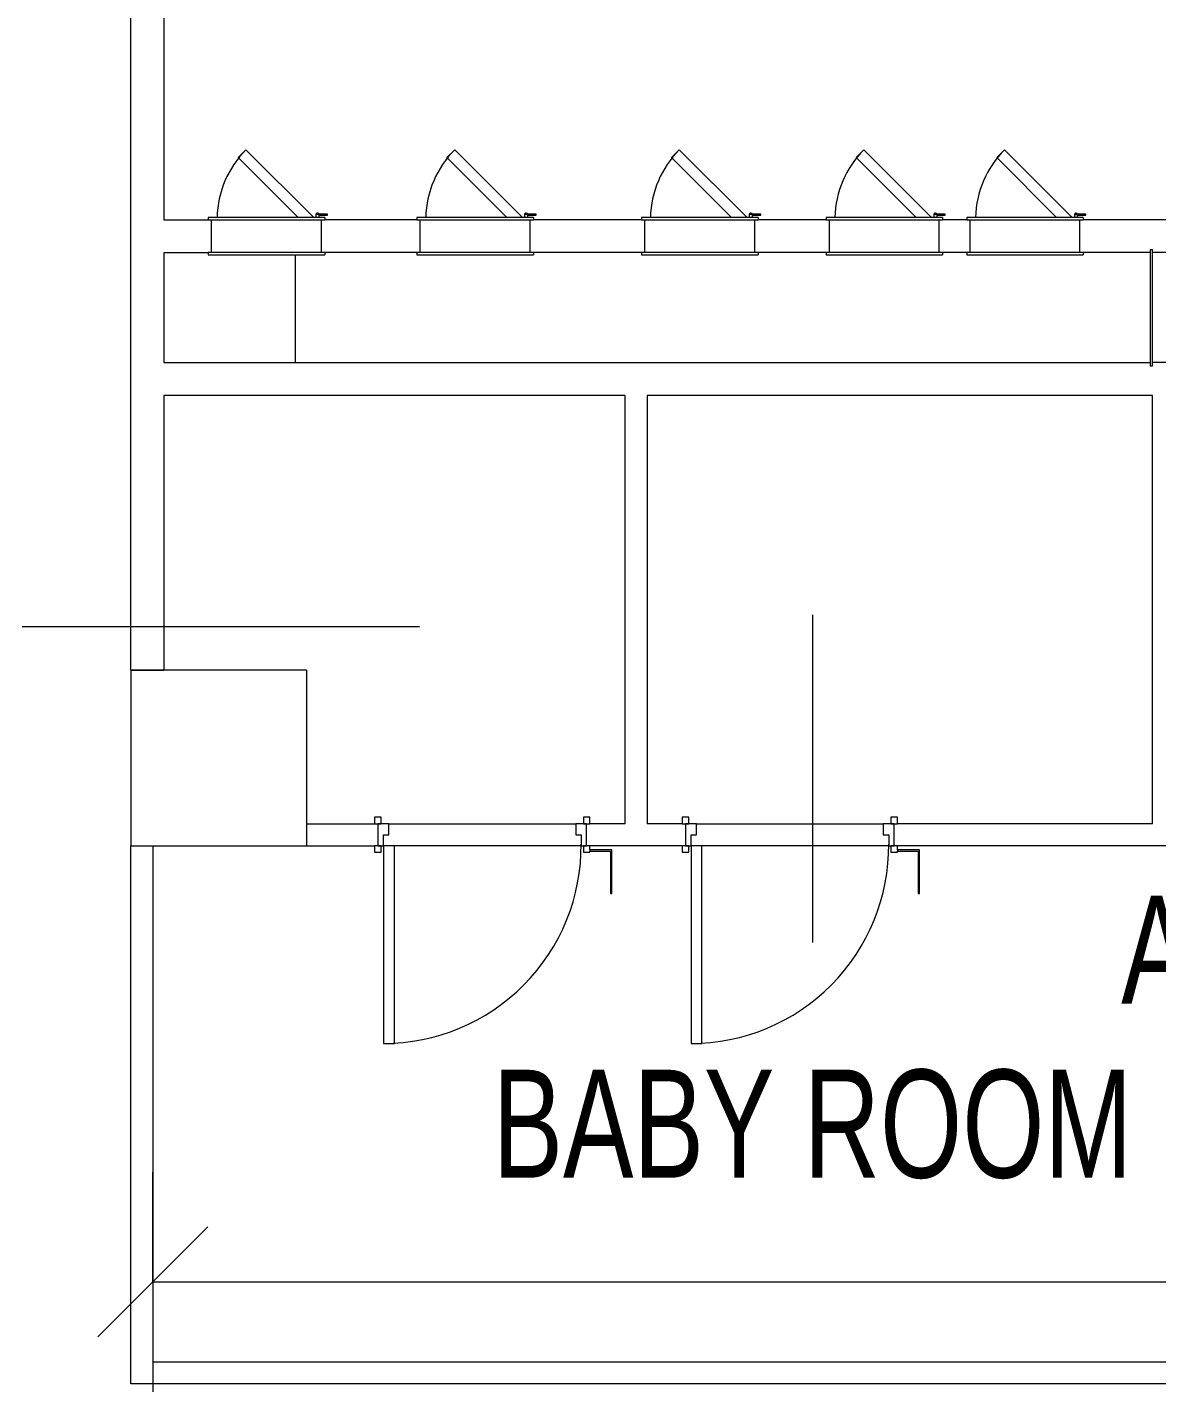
# Model space of a CAD drawing. Header units: millimetres. Extents: x 35540 to 832230, y -10956 to 416550.
# Drawn here: x 136416 to 141557, y 37122 to 43333 of the extents above; entities that cross this region are included whole.
import ezdxf

# ---------------------------------------------------------------- set-up
doc = ezdxf.new("R2010")
doc.units = ezdxf.units.MM
for name, color, linetype, lineweight in [('A-ANNO-DIMS', 211, 'Continuous', 5), ('A-ANNO-DIMS-500', 211, 'Continuous', 5), ('A-AREA-IDEN', 2, 'Continuous', 15), ('A-DOOR', 31, 'Continuous', 5), ('A-DOOR-FRAM', 31, 'Continuous', 15), ('A-FLOR', 192, 'Continuous', 5), ('A-GENM', 13, 'Continuous', 5), ('A-WALL', 113, 'Continuous', 5), ('S-COLS', 52, 'Continuous', 5)]:
    doc.layers.add(name, color=color, linetype=linetype, lineweight=lineweight)
doc.styles.add('Arial', font='arial.ttf', dxfattribs={"width": 0.7, "height": 737.649701})
doc.styles.add('Arial_1', font='arial.ttf', dxfattribs={"width": 0.7, "height": 491.766467})
doc.dimstyles.new('Linear_-_1_5mm_Arial', dxfattribs={"dimscale": 304.8, "dimtxt": 750, "dimasz": 1.64042, "dimexe": 1.64042, "dimexo": 0.0625, "dimgap": 0.82021, "dimtad": 1, "dimdec": 0, "dimzin": 0, "dimdsep": 46, "dimtxsty": 'Arial', "dimblk1": 'OBLIQUE', "dimblk2": 'OBLIQUE', "dimsah": 1, "dimcen": 0.09, "dimadec": 0, "dimazin": 0, "dimtfac": 1, "dimtdec": 4, "dimtix": 1, "dimtmove": 0, "dimatfit": 3, "dimfxl": 1.64042, "dimfxlon": 1, "dimtvp": 1, "dimtolj": 1, "dimtzin": 0, "dimarcsym": 2})

# ---------------------------------------------------------------- blocks, each defined once
blk = doc.blocks.new('DLN-Single Door__X01_ - _M02_ 900 x 2450 _WH_-16935539-1_F U_F_A_')
at = {"layer": 'A-DOOR'}
for p, q in [((-460, 80), (-490, 80)), ((-490, 80), (-490, 50)), ((-460, 50), (-460, 80)), ((490, 80), (460, 80)), ((460, 80), (460, 50)), ((490, 50), (490, 80)), ((-490, 50), (-460, 50)), ((460, 50), (490, 50)), ((-460, -50), (-490, -50)), ((-490, -50), (-490, -80)), ((-460, -80), (-460, -50)), ((-400, -50), (-450, -50)), ((-450, -50), (-450, -950)), ((-400, -950), (-400, -50)), ((490, -50), (460, -50)), ((460, -50), (460, -80)), ((490, -68), (490, -50)), ((-490, -80), (-460, -80)), ((460, -80), (490, -80)), ((490, -80), (490, -74)), ((-450, -950), (-400, -950))]:
    blk.add_line(p, q, dxfattribs=at)
blk.add_arc((-450, -50), 900, 270, 0.5, dxfattribs=at)
at = {"layer": 'A-DOOR-FRAM'}
for p, q in [((-425, 50), (-475, 50)), ((-475, 50), (-475, -50)), ((-450, -50), (-450, 0)), ((-450, 0), (-425, 0)), ((-425, 0), (-425, 50)), ((425, 50), (425, 0)), ((475, 50), (425, 50)), ((475, -50), (475, 50)), ((-475, -50), (-450, -50)), ((425, 0), (450, 0)), ((450, 0), (450, -50)), ((450, -50), (475, -50))]:
    blk.add_line(p, q, dxfattribs=at)
blk = doc.blocks.new('DLN-Access Panel__AP01_ - _AP04_ 450 x 650 _WH_-16056296-1_F U_F_A_')
at = {"layer": 'A-DOOR'}
for p, q in [((-265, 75), (-265, 85)), ((265, 85), (-265, 85)), ((-265, 75), (265, 75)), ((265, 75), (265, 85)), ((-240, -95), (-277.5, -95)), ((-277.5, -95), (-277.5, -100)), ((-277.5, -100), (-239.6, -100)), ((-265, -85), (-265, -75)), ((265, -75), (-265, -75)), ((-265, -85), (265, -85)), ((-240, -85), (-240, -97.5)), ((-225, -97.5), (-225, -85)), ((-215, -85), (93.2, -393.2)), ((128.6, -357.8), (-144.3, -85)), ((265, -85), (265, -75)), ((93.2, -393.2), (128.6, -357.8))]:
    blk.add_line(p, q, dxfattribs=at)
for centre, radius, start, end in [((-232.5, -97.5), 7.5, 180, 0), ((-232.5, -97.5), 7.5, 195, 0), ((-232.5, -97.5), 7.5, 199.47122, 360), ((-232.5, -97.5), 7.5, 199.47122, 360), ((-232.5, -97.5), 2, 180, 360), ((-232.5, -97.5), 2, 180, 360), ((-225, -75), 450, 315, 358.68242)]:
    blk.add_arc(centre, radius, start, end, dxfattribs=at)
at = {"layer": 'A-DOOR-FRAM', "lineweight": 5}
for p, q in [((-250, 75), (-250, -75)), ((250, 75), (250, -75))]:
    blk.add_line(p, q, dxfattribs=at)
blk = doc.blocks.new('DLN-Access Panel__AP01_ - _AP04a_ 450 x 650 _WH_-16057185-1_F U_F_A_')
at = {"layer": 'A-DOOR'}
for p, q in [((-215, 60), (93.2, 368.2)), ((128.6, 332.8), (-144.3, 60)), ((93.2, 368.2), (128.6, 332.8)), ((-239.6, 75), (-277.5, 75)), ((-277.5, 75), (-277.5, 70)), ((-277.5, 70), (-240, 70)), ((-240, 72.5), (-240, 60)), ((-225, 60), (-225, 72.5)), ((-265, 50), (-265, 60)), ((265, 60), (-265, 60)), ((-265, 50), (265, 50)), ((265, 50), (265, 60)), ((-265, -60), (-265, -50)), ((265, -50), (-265, -50)), ((-265, -60), (265, -60)), ((265, -60), (265, -50))]:
    blk.add_line(p, q, dxfattribs=at)
for centre, radius, start, end in [((-225, 50), 450, 1.31758, 45), ((-232.5, 72.5), 7.5, 360, 180), ((-232.5, 72.5), 7.5, 360, 165), ((-232.5, 72.5), 7.5, 360, 160.52878), ((-232.5, 72.5), 7.5, 360, 160.52878), ((-232.5, 72.5), 2, 0, 180), ((-232.5, 72.5), 2, 0, 180)]:
    blk.add_arc(centre, radius, start, end, dxfattribs=at)
at = {"layer": 'A-DOOR-FRAM', "lineweight": 5}
for p, q in [((-250, 50), (-250, -50)), ((250, 50), (250, -50))]:
    blk.add_line(p, q, dxfattribs=at)
blk = doc.blocks.new('DLN-Access Panel__AP01_ - _AP04_ 450 x 650 _WH_-V23-1_F U_F_A_')
at = {"layer": 'A-DOOR'}
for p, q in [((-265, 75), (-265, 85)), ((265, 85), (-265, 85)), ((-265, 75), (265, 75)), ((265, 75), (265, 85)), ((-240, -95), (-277.5, -95)), ((-277.5, -95), (-277.5, -100)), ((-277.5, -100), (-239.6, -100)), ((-265, -85), (-265, -75)), ((265, -75), (-265, -75)), ((-265, -85), (265, -85)), ((-240, -85), (-240, -97.5)), ((-225, -97.5), (-225, -85)), ((-215, -85), (93.2, -393.2)), ((128.6, -357.8), (-144.3, -85)), ((265, -85), (265, -75)), ((93.2, -393.2), (128.6, -357.8))]:
    blk.add_line(p, q, dxfattribs=at)
for centre, radius, start, end in [((-232.5, -97.5), 7.5, 180, 0), ((-232.5, -97.5), 7.5, 195, 0), ((-232.5, -97.5), 7.5, 199.47122, 360), ((-232.5, -97.5), 7.5, 199.47122, 360), ((-232.5, -97.5), 2, 180, 360), ((-232.5, -97.5), 2, 180, 360), ((-225, -75), 450, 315, 358.68242)]:
    blk.add_arc(centre, radius, start, end, dxfattribs=at)
at = {"layer": 'A-DOOR-FRAM', "lineweight": 5}
for p, q in [((-250, 75), (-250, -75)), ((250, 75), (250, -75))]:
    blk.add_line(p, q, dxfattribs=at)
blk = doc.blocks.new('Signage - Breat Feeding Room - Type 1-17075818-1_F U_F_A_')
at = {"layer": 'A-GENM'}
for p, q in [((25, -9), (25, -15)), ((125, -9), (25, -9)), ((25, -15), (119, -15)), ((119, -15), (119, -209)), ((125, -209), (125, -9)), ((119, -209), (125, -209))]:
    blk.add_line(p, q, dxfattribs=at)
blk = doc.blocks.new('Signage - Baby Room - Type 1-17073098-1_F U_F_A_')
at = {"layer": 'A-GENM'}
for p, q in [((25, -9), (25, -15)), ((125, -9), (25, -9)), ((25, -15), (119, -15)), ((119, -15), (119, -209)), ((125, -209), (125, -9)), ((119, -209), (125, -209))]:
    blk.add_line(p, q, dxfattribs=at)
blk = doc.blocks.new('DIMBLOCK61-1_F U_F_A_')
at = {"layer": 'A-ANNO-DIMS-500'}
for p, q in [((136987, 38121.9), (136987, 37121.9)), ((136987, 37621.9), (136987, 38121.9)), ((161412, 38121.9), (161412, 37121.9)), ((161412, 37621.9), (161412, 38121.9)), ((136987, 37621.9), (137237, 37871.9)), ((161412, 37621.9), (161662, 37871.9)), ((136987, 37621.9), (136737, 37371.9)), ((136987, 37621.9), (161412, 37621.9)), ((161412, 37621.9), (161162, 37371.9))]:
    blk.add_line(p, q, dxfattribs=at)
at = {"layer": 'A-ANNO-DIMS-500', "color": 0, "insert": (148218.7, 38828.8), "char_height": 737.65, "width": 2353.846, "attachment_point": 1, "line_spacing_factor": 0.938532, "style": 'Arial'}
blk.add_mtext('24425', dxfattribs=at)
blk = doc.blocks.new('_Oblique')
at = {"color": 0, "linetype": 'ByBlock', "lineweight": -2}
blk.add_line((-0.5, -0.5), (0.5, 0.5), dxfattribs=at)

msp = doc.modelspace()

# ---------------------------------------------------------------- linework, layer by layer
at = {"layer": 'A-AREA-IDEN'}
for p, q in [((139989.9, 40658.3), (139989.9, 39166.5)), ((138200.8, 40603.7), (136392.9, 40603.7))]:
    msp.add_line(p, q, dxfattribs=at)
at = {"layer": 'A-FLOR'}
msp.add_line((137637, 41807.5), (137637, 42297.5), dxfattribs=at)
at = {"layer": 'A-WALL', "lineweight": 18}
for p, q in [((137037, 46207.5), (137037, 42457.5)), ((136887, 40407.5), (136887, 45557.5)), ((137037, 42457.5), (137239.5, 42457.5)), ((138189.5, 42457.5), (137769.5, 42457.5)), ((139212, 42457.5), (138719.5, 42457.5)), ((140052, 42457.5), (139742, 42457.5)), ((140692, 42457.5), (140582, 42457.5)), ((142137, 42457.5), (141222, 42457.5)), ((137037, 42307.5), (137239.5, 42307.5)), ((137037, 42307.5), (137037, 41807.5)), ((138189.5, 42307.5), (137769.5, 42307.5)), ((139212, 42307.5), (138719.5, 42307.5)), ((140052, 42307.5), (139742, 42307.5)), ((140692, 42307.5), (140582, 42307.5)), ((141527, 42307.5), (141222, 42307.5)), ((137037, 41807.5), (141527, 41807.5)), ((139137, 41657.5), (137037, 41657.5)), ((137037, 41657.5), (137037, 40407.5)), ((139137, 39707.5), (139137, 41657.5)), ((141537, 41657.5), (139237, 41657.5)), ((139237, 41657.5), (139237, 39707.5)), ((141537, 39707.5), (141537, 41657.5)), ((136887, 40407.5), (137037, 40407.5)), ((137687, 39707.5), (137997, 39707.5)), ((137687, 39707.5), (137687, 39607.5)), ((139137, 39707.5), (138977, 39707.5)), ((139397, 39707.5), (139237, 39707.5)), ((141537, 39707.5), (140377, 39707.5)), ((137687, 39607.5), (137997, 39607.5)), ((139397, 39607.5), (138977, 39607.5)), ((142187, 39607.5), (140377, 39607.5))]:
    msp.add_line(p, q, dxfattribs=at)
at = {"layer": 'A-WALL'}
for p, q in [((138062, 39707.5), (138912, 39707.5)), ((139462, 39707.5), (140312, 39707.5)), ((136887, 37157.5), (136887, 39607.5)), ((136987, 39607.5), (136987, 37257.5)), ((138937, 39607.5), (138037, 39607.5)), ((140337, 39607.5), (139437, 39607.5)), ((136987, 37257.5), (149137, 37257.5)), ((149037, 37157.5), (136887, 37157.5))]:
    msp.add_line(p, q, dxfattribs=at)
at = {"layer": 'S-COLS', "color": 253, "lineweight": 20}
for p, q in [((137687, 40407.5), (136887, 40407.5)), ((136887, 40407.5), (136887, 39607.5)), ((137687, 40407.5), (137687, 39607.5)), ((136887, 39607.5), (137687, 39607.5))]:
    msp.add_line(p, q, dxfattribs=at)

# ---------------------------------------------------------------- block references
at = {"layer": 'A-DOOR'}
for name, p, rotation in [('DLN-Access Panel__AP01_ - _AP04_ 450 x 650 _WH_-16056296-1_F U_F_A_', (137504.5, 42382.5), 180), ('DLN-Access Panel__AP01_ - _AP04_ 450 x 650 _WH_-V23-1_F U_F_A_', (138454.5, 42382.5), 180), ('DLN-Access Panel__AP01_ - _AP04_ 450 x 650 _WH_-16056296-1_F U_F_A_', (139477, 42382.5), 180), ('DLN-Access Panel__AP01_ - _AP04_ 450 x 650 _WH_-V23-1_F U_F_A_', (140317, 42382.5), 180), ('DLN-Access Panel__AP01_ - _AP04_ 450 x 650 _WH_-16056296-1_F U_F_A_', (140957, 42382.5), 180), ('DLN-Access Panel__AP01_ - _AP04a_ 450 x 650 _WH_-16057185-1_F U_F_A_', (141587, 42057.5), 270)]:
    msp.add_blockref(name, p, dxfattribs=dict(at, rotation=rotation))
for p in [(138487, 39657.5), (139887, 39657.5)]:
    msp.add_blockref('DLN-Single Door__X01_ - _M02_ 900 x 2450 _WH_-16935539-1_F U_F_A_', p, dxfattribs=at)
at = {"layer": 'A-GENM'}
for name, p in [('Signage - Breat Feeding Room - Type 1-17075818-1_F U_F_A_', (138952, 39598.5)), ('Signage - Baby Room - Type 1-17073098-1_F U_F_A_', (140352, 39598.5))]:
    msp.add_blockref(name, p, dxfattribs=at)

# ---------------------------------------------------------------- texts
at = {"layer": 'A-AREA-IDEN', "lineweight": 5, "char_height": 491.77, "attachment_point": 2, "line_spacing_factor": 0.938532, "style": 'Arial_1'}
for s, insert, width in [('ACCESSIBLE\\PTOILET', (142904.9, 39380.3), 3558), ('BABY ROOM', (139989.9, 38588), 3438)]:
    msp.add_mtext(s, dxfattribs=dict(at, insert=insert, width=width))

# ---------------------------------------------------------------- dimensions: what is measured, and where the dimension line sits
at = {"layer": 'A-ANNO-DIMS'}
dim = msp.add_linear_dim(base=(161412, 37621.9), p1=(136987, 38121.9), p2=(161412, 38121.9), dimstyle='Linear_-_1_5mm_Arial', override={"dimpost": '<>', "dimfxl": 24424.999999}, dxfattribs=at)
dim.commit()
dim.dimension.update_dxf_attribs({"geometry": 'DIMBLOCK61-1_F U_F_A_', "text_midpoint": (149199.5, 38248.5)})

doc.saveas('drawing.dxf')
